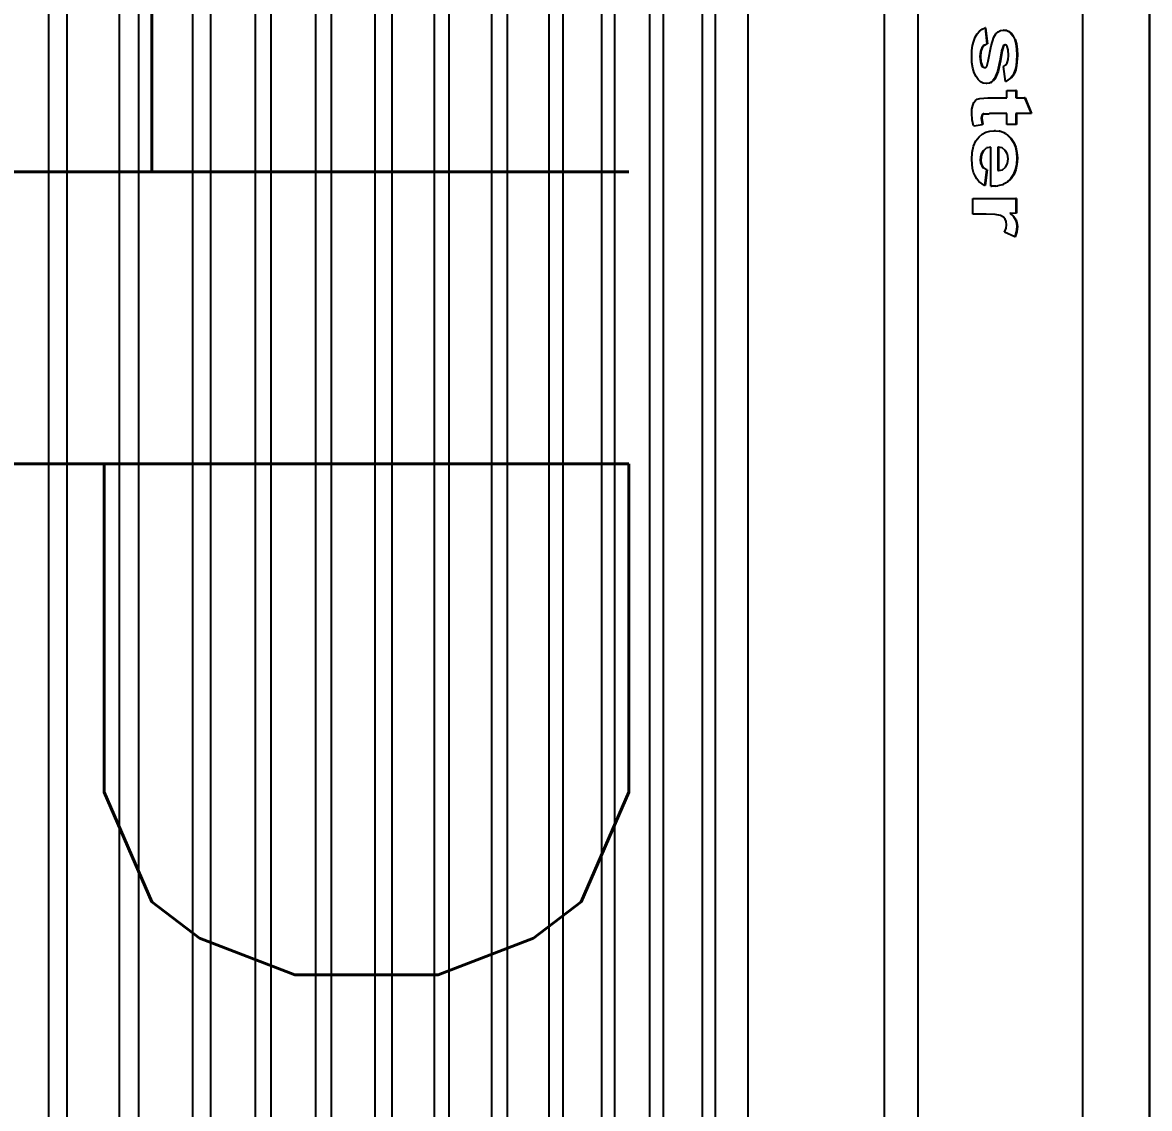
# Model space of a CAD drawing. Header units: inches. Extents: x 16928 to 514628, y -1471 to 241387.
# Drawn here: x 69036.3 to 69138.6, y 30421.3 to 30519.8 of the extents above; entities that cross this region are included whole.
import ezdxf

# ---------------------------------------------------------------- set-up
doc = ezdxf.new("R2010")
doc.units = ezdxf.units.IN
doc.header["$MEASUREMENT"] = 0
doc.layers.add('Edges', color=7, linetype='Continuous')
doc.layers.add('WIN', color=9, linetype='Continuous')
doc.styles.add('LAILA', font='romans.shx', dxfattribs={"width": 0.85})

# ---------------------------------------------------------------- blocks, each defined once
blk = doc.blocks.new('1.0HP AIR CONDITION')
at = {"layer": 'Edges'}
for p, q in [((-841.74, 435.23), (-228.15, 435.23)), ((-841.74, 429.14), (-228.15, 429.14)), ((-512.47, 423.94), (-511.04, 424.54)), ((-512.47, 423.88), (-511.04, 424.49)), ((-511.04, 424.54), (-511.04, 424.49)), ((-511.04, 424.49), (-511.04, 423.16)), ((-512.47, 423.94), (-512.47, 423.88)), ((-512.47, 423.16), (-512.47, 423.88)), ((-518.59, 422.29), (-518.49, 422.46)), ((-518.33, 422.7), (-518.49, 422.51)), ((-518.49, 422.46), (-518.32, 422.66)), ((-518.49, 422.51), (-518.49, 422.46)), ((-518.33, 422.7), (-518.24, 422.77)), ((-518.33, 422.7), (-518.32, 422.66)), ((-518.32, 422.66), (-518.07, 422.85)), ((-518.24, 422.77), (-518.07, 422.9)), ((-517.76, 423.05), (-518.07, 422.9)), ((-518.07, 422.85), (-517.76, 423)), ((-518.07, 422.9), (-518.07, 422.85)), ((-517.76, 423.05), (-517.37, 423.16)), ((-517.76, 423), (-517.37, 423.11)), ((-517.76, 423.05), (-517.76, 423)), ((-517.37, 423.16), (-516.9, 423.22)), ((-517.37, 423.11), (-516.9, 423.17)), ((-517.37, 423.16), (-517.37, 423.11)), ((-516.82, 422.42), (-517.14, 422.33)), ((-516.9, 423.22), (-516.36, 423.25)), ((-516.9, 423.22), (-516.9, 423.17)), ((-516.9, 423.17), (-516.36, 423.19)), ((-516.33, 422.45), (-516.82, 422.42)), ((-516.36, 423.25), (-515.39, 423.18)), ((-516.36, 423.19), (-515.39, 423.13)), ((-515.94, 422.42), (-516.33, 422.45)), ((-515.64, 422.33), (-515.94, 422.42)), ((-515.39, 423.18), (-515.02, 423.1)), ((-515.39, 423.13), (-515.02, 423.05)), ((-515.02, 423.1), (-514.71, 422.98)), ((-515.02, 423.1), (-515.02, 423.05)), ((-515.02, 423.05), (-514.71, 422.93)), ((-514.71, 422.98), (-514.71, 422.93)), ((-514.71, 422.98), (-514.46, 422.84)), ((-514.71, 422.93), (-514.46, 422.79)), ((-514.46, 422.84), (-514.46, 422.79)), ((-514.31, 422.71), (-514.46, 422.84)), ((-514.46, 422.79), (-514.26, 422.61)), ((-514.31, 422.71), (-514.26, 422.66)), ((-514.26, 422.66), (-514.26, 422.61)), ((-513.97, 422.21), (-514.26, 422.66)), ((-514.26, 422.61), (-513.97, 422.21)), ((-513.13, 423.16), (-512.47, 423.16)), ((-513.13, 423.16), (-513.13, 423.11)), ((-513.13, 423.11), (-512.47, 423.11)), ((-513.13, 422.28), (-513.13, 423.11)), ((-512.47, 423.16), (-512.47, 423.11)), ((-511.04, 423.16), (-510.06, 423.16)), ((-511.04, 423.16), (-511.04, 423.11)), ((-511.04, 423.11), (-510.06, 423.11)), ((-510.06, 423.16), (-510.06, 423.11)), ((-510.06, 423.11), (-510.06, 422.28)), ((-508.79, 422.69), (-509.09, 422.39)), ((-509.09, 422.34), (-508.79, 422.64)), ((-509.09, 422.39), (-509.09, 422.34)), ((-508.42, 422.93), (-508.79, 422.69)), ((-508.79, 422.64), (-508.41, 422.88)), ((-508.79, 422.69), (-508.79, 422.64)), ((-508.42, 422.93), (-507.99, 423.11)), ((-508.42, 422.93), (-508.41, 422.88)), ((-508.41, 422.88), (-507.99, 423.06)), ((-507.99, 423.11), (-507.53, 423.21)), ((-507.99, 423.06), (-507.53, 423.16)), ((-507.99, 423.11), (-507.99, 423.06)), ((-507.53, 423.21), (-507.01, 423.25)), ((-507.53, 423.21), (-507.53, 423.16)), ((-507.53, 423.16), (-507.01, 423.19)), ((-506.93, 422.4), (-507.35, 422.34)), ((-507.01, 423.25), (-506.44, 423.21)), ((-507.01, 423.25), (-507.01, 423.19)), ((-507.01, 423.19), (-506.44, 423.16)), ((-506.52, 422.34), (-506.93, 422.4)), ((-506.44, 423.21), (-505.94, 423.1)), ((-506.44, 423.21), (-506.44, 423.16)), ((-506.44, 423.16), (-505.94, 423.05)), ((-505.94, 423.1), (-505.94, 423.05)), ((-505.94, 423.1), (-505.49, 422.92)), ((-505.94, 423.05), (-505.49, 422.87)), ((-505.49, 422.92), (-505.49, 422.87)), ((-505.49, 422.92), (-505.11, 422.67)), ((-505.49, 422.87), (-505.11, 422.62)), ((-505.11, 422.67), (-505.11, 422.62)), ((-504.81, 422.34), (-505.11, 422.67)), ((-505.11, 422.62), (-504.81, 422.29)), ((-503.35, 423.16), (-502.02, 423.16)), ((-503.35, 423.16), (-503.35, 423.11)), ((-503.35, 423.11), (-502.02, 423.11)), ((-503.35, 419.19), (-503.35, 423.11)), ((-502.02, 423.16), (-502.02, 423.11)), ((-502.02, 423.11), (-501.99, 422.63)), ((-502.02, 422.55), (-501.7, 422.88)), ((-502.02, 422.6), (-501.99, 422.63)), ((-502.02, 422.6), (-502.02, 422.55)), ((-501.7, 422.93), (-501.99, 422.63)), ((-501.7, 422.93), (-501.41, 423.12)), ((-501.7, 422.88), (-501.41, 423.07)), ((-501.7, 422.93), (-501.7, 422.88)), ((-501.41, 423.12), (-501.12, 423.21)), ((-501.41, 423.07), (-501.12, 423.16)), ((-501.41, 423.12), (-501.41, 423.07)), ((-501.12, 423.21), (-500.79, 423.25)), ((-501.12, 423.21), (-501.12, 423.16)), ((-501.12, 423.16), (-500.79, 423.19)), ((-500.79, 423.25), (-500.31, 423.2)), ((-500.79, 423.25), (-500.79, 423.19)), ((-500.79, 423.19), (-500.31, 423.14)), ((-500.31, 423.2), (-499.85, 423.05)), ((-500.31, 423.2), (-500.31, 423.14)), ((-500.31, 423.14), (-499.85, 423)), ((-499.85, 423), (-500.29, 422.09)), ((-499.85, 423.05), (-499.85, 423)), ((-518.63, 422.03), (-518.62, 422.1)), ((-518.63, 422.03), (-518.63, 421.99)), ((-518.59, 421.72), (-518.63, 421.99)), ((-518.62, 422.1), (-518.61, 422.18)), ((-518.61, 422.18), (-518.59, 422.24)), ((-518.59, 422.29), (-518.59, 422.24)), ((-518.47, 421.49), (-518.59, 421.72)), ((-518.27, 421.28), (-518.47, 421.49)), ((-517.29, 422.15), (-517.3, 422.12)), ((-517.3, 422.12), (-517.28, 422.1)), ((-517.26, 422.24), (-517.29, 422.15)), ((-517.28, 422.1), (-517.29, 422.15)), ((-517.27, 422.07), (-517.28, 422.1)), ((-517.27, 422.07), (-517.27, 422.02)), ((-517.16, 421.99), (-517.27, 422.07)), ((-517.27, 422.02), (-517.16, 421.94)), ((-517.14, 422.33), (-517.26, 422.24)), ((-517.16, 421.99), (-517.16, 421.94)), ((-517.16, 421.99), (-516.73, 421.86)), ((-517.16, 421.94), (-516.73, 421.81)), ((-516.73, 421.86), (-515.83, 421.7)), ((-516.73, 421.81), (-515.83, 421.64)), ((-515.83, 421.7), (-514.86, 421.49)), ((-515.83, 421.64), (-514.86, 421.44)), ((-515.44, 422.18), (-515.64, 422.33)), ((-515.32, 421.98), (-515.44, 422.18)), ((-513.97, 422.16), (-515.32, 421.98)), ((-514.86, 421.49), (-514.24, 421.24)), ((-514.86, 421.44), (-514.23, 421.18)), ((-513.97, 422.21), (-513.97, 422.16)), ((-512.47, 422.28), (-513.13, 422.28)), ((-512.47, 420.57), (-512.47, 422.28)), ((-510.06, 422.28), (-511.04, 422.28)), ((-511.04, 422.28), (-511.04, 420.75)), ((-509.48, 421.26), (-509.44, 421.58)), ((-509.45, 421.6), (-509.44, 421.63)), ((-509.44, 421.58), (-509.45, 421.6)), ((-509.31, 422.04), (-509.44, 421.63)), ((-509.44, 421.63), (-509.44, 421.58)), ((-509.21, 422.21), (-509.31, 422.04)), ((-509.21, 422.21), (-509.09, 422.34)), ((-507.99, 421.53), (-508, 421.48)), ((-508, 421.48), (-505.87, 421.48)), ((-507.93, 421.86), (-507.99, 421.53)), ((-507.99, 421.53), (-505.88, 421.53)), ((-507.7, 422.15), (-507.93, 421.86)), ((-507.35, 422.34), (-507.7, 422.15)), ((-506.19, 422.17), (-506.52, 422.34)), ((-505.95, 421.88), (-506.19, 422.17)), ((-505.88, 421.53), (-505.95, 421.88)), ((-505.87, 421.48), (-505.88, 421.53)), ((-504.81, 422.34), (-504.81, 422.29)), ((-504.75, 422.22), (-504.81, 422.29)), ((-504.75, 422.22), (-504.63, 422)), ((-504.6, 421.93), (-504.63, 422)), ((-504.6, 421.89), (-504.6, 421.93)), ((-504.58, 421.85), (-504.6, 421.89)), ((-504.58, 421.85), (-504.48, 421.46)), ((-504.48, 421.41), (-504.48, 421.46)), ((-504.47, 421.29), (-504.48, 421.41)), ((-501.8, 421.71), (-501.89, 421.23)), ((-501.66, 421.98), (-501.8, 421.71)), ((-501.47, 422.14), (-501.66, 421.98)), ((-501.24, 422.23), (-501.47, 422.14)), ((-500.96, 422.26), (-501.24, 422.23)), ((-500.64, 422.22), (-500.96, 422.26)), ((-500.29, 422.09), (-500.64, 422.22)), ((-518.83, 420.36), (-517.39, 420.52)), ((-518.83, 420.31), (-517.39, 420.46)), ((-518.83, 420.36), (-518.83, 420.31)), ((-517.99, 421.11), (-518.27, 421.28)), ((-517.21, 420.87), (-517.99, 421.11)), ((-517.39, 420.52), (-517.39, 420.46)), ((-517.25, 420.25), (-517.39, 420.46)), ((-515.8, 420.6), (-517.21, 420.87)), ((-515.32, 420.47), (-515.8, 420.6)), ((-515.24, 420.38), (-515.32, 420.47)), ((-515.22, 420.27), (-515.24, 420.38)), ((-514.24, 421.24), (-514.23, 421.18)), ((-514.24, 421.24), (-514.18, 421.19)), ((-514.23, 421.18), (-514.04, 421.03)), ((-514.18, 421.19), (-514.12, 421.15)), ((-514.12, 421.15), (-514.03, 421.08)), ((-514.03, 421.08), (-514.04, 421.03)), ((-513.98, 421.01), (-514.04, 421.03)), ((-513.9, 420.9), (-513.98, 421.01)), ((-513.87, 420.84), (-513.9, 420.9)), ((-513.9, 420.9), (-513.9, 420.85)), ((-513.9, 420.85), (-513.87, 420.84)), ((-513.87, 420.84), (-513.81, 420.7)), ((-513.79, 420.41), (-513.82, 420.15)), ((-513.81, 420.7), (-513.79, 420.47)), ((-513.79, 420.47), (-513.79, 420.41)), ((-512.42, 419.84), (-512.47, 420.57)), ((-511.04, 420.73), (-511.04, 420.75)), ((-511.04, 420.75), (-511.04, 420.7)), ((-511.04, 420.73), (-511.04, 420.7)), ((-511.04, 420.7), (-511.03, 420.68)), ((-511.01, 420.19), (-511.03, 420.68)), ((-509.48, 421.26), (-509.49, 421.17)), ((-509.49, 421.12), (-509.49, 421.17)), ((-509.45, 420.73), (-509.49, 421.12)), ((-509.35, 420.37), (-509.45, 420.73)), ((-509.19, 420.05), (-509.35, 420.37)), ((-504.45, 420.85), (-508.01, 420.85)), ((-508.01, 420.85), (-507.93, 420.49)), ((-507.93, 420.49), (-507.93, 420.44)), ((-507.68, 420.18), (-507.93, 420.44)), ((-506.09, 420.23), (-505.95, 420.44)), ((-505.95, 420.49), (-504.52, 420.31)), ((-505.95, 420.49), (-505.95, 420.44)), ((-505.95, 420.44), (-504.52, 420.26)), ((-504.52, 420.31), (-504.52, 420.26)), ((-504.47, 421.29), (-504.45, 420.9)), ((-504.45, 420.85), (-504.45, 420.9)), ((-501.89, 421.23), (-501.92, 420.4)), ((-501.92, 420.4), (-501.92, 419.19)), ((-518.7, 420.04), (-518.83, 420.31)), ((-518.52, 419.81), (-518.7, 420.04)), ((-518.28, 419.6), (-518.52, 419.81)), ((-517.98, 419.42), (-518.28, 419.6)), ((-517.63, 419.28), (-517.98, 419.42)), ((-517.25, 420.25), (-517.02, 420.06)), ((-517.25, 420.25), (-517.25, 420.2)), ((-517.25, 420.2), (-517.02, 420.01)), ((-517.02, 420.06), (-516.69, 419.94)), ((-517.02, 420.06), (-517.02, 420.01)), ((-517.02, 420.01), (-516.69, 419.89)), ((-516.69, 419.94), (-516.24, 419.9)), ((-516.69, 419.94), (-516.69, 419.89)), ((-516.69, 419.89), (-516.24, 419.85)), ((-516.24, 419.9), (-515.75, 419.94)), ((-516.24, 419.9), (-516.24, 419.85)), ((-516.24, 419.85), (-515.75, 419.89)), ((-515.75, 419.94), (-515.41, 420.05)), ((-515.75, 419.89), (-515.41, 420)), ((-515.75, 419.94), (-515.75, 419.89)), ((-515.41, 420.05), (-515.27, 420.17)), ((-515.41, 420), (-515.27, 420.12)), ((-515.41, 420.05), (-515.41, 420)), ((-515.27, 420.17), (-515.22, 420.27)), ((-515.27, 420.17), (-515.27, 420.12)), ((-514.75, 419.32), (-515.17, 419.2)), ((-514.41, 419.49), (-514.75, 419.32)), ((-514.13, 419.69), (-514.41, 419.49)), ((-513.94, 419.91), (-514.13, 419.69)), ((-513.82, 420.15), (-513.94, 419.91)), ((-512.35, 419.61), (-512.42, 419.84)), ((-512.22, 419.44), (-512.35, 419.61)), ((-512.04, 419.3), (-512.22, 419.44)), ((-511.77, 419.19), (-512.04, 419.3)), ((-510.88, 420.06), (-511.01, 420.19)), ((-511.01, 420.19), (-511.01, 420.14)), ((-511.01, 420.14), (-510.88, 420.01)), ((-510.88, 420.06), (-510.64, 420.01)), ((-510.88, 420.06), (-510.88, 420.01)), ((-510.88, 420.01), (-510.64, 419.96)), ((-510.64, 420.01), (-510.07, 420.11)), ((-510.64, 419.96), (-510.07, 420.06)), ((-510.64, 420.01), (-510.64, 419.96)), ((-510.07, 420.11), (-510.07, 420.06)), ((-509.94, 419.31), (-510.07, 420.06)), ((-509.94, 419.31), (-509.94, 419.25)), ((-508.95, 419.77), (-509.19, 420.05)), ((-508.57, 419.48), (-508.95, 419.77)), ((-508.1, 419.27), (-508.57, 419.48)), ((-507.68, 420.18), (-507.31, 419.99)), ((-507.68, 420.18), (-507.68, 420.13)), ((-507.68, 420.13), (-507.31, 419.94)), ((-507.31, 419.99), (-506.86, 419.93)), ((-507.31, 419.99), (-507.31, 419.94)), ((-507.31, 419.94), (-506.86, 419.87)), ((-506.86, 419.93), (-506.55, 419.96)), ((-506.86, 419.93), (-506.86, 419.87)), ((-506.86, 419.87), (-506.55, 419.91)), ((-506.55, 419.96), (-506.29, 420.06)), ((-506.55, 419.91), (-506.29, 420.01)), ((-506.55, 419.96), (-506.55, 419.91)), ((-506.29, 420.06), (-506.09, 420.23)), ((-506.29, 420.01), (-506.09, 420.18)), ((-506.29, 420.06), (-506.29, 420.01)), ((-506.09, 420.23), (-506.09, 420.18)), ((-505.39, 419.4), (-505.7, 419.27)), ((-505.11, 419.56), (-505.39, 419.4)), ((-504.88, 419.76), (-505.11, 419.56)), ((-504.52, 420.26), (-504.88, 419.76)), ((-517.23, 419.18), (-517.63, 419.28)), ((-516.76, 419.12), (-517.23, 419.18)), ((-516.24, 419.1), (-516.76, 419.12)), ((-515.67, 419.12), (-516.24, 419.1)), ((-515.17, 419.2), (-515.67, 419.12)), ((-511.44, 419.12), (-511.77, 419.19)), ((-511.07, 419.1), (-511.44, 419.12)), ((-510.48, 419.14), (-511.07, 419.1)), ((-509.94, 419.25), (-510.48, 419.14)), ((-507.53, 419.14), (-508.1, 419.27)), ((-506.87, 419.1), (-507.53, 419.14)), ((-506.06, 419.17), (-506.87, 419.1)), ((-505.7, 419.27), (-506.06, 419.17)), ((-501.92, 419.19), (-503.35, 419.19)), ((-841.74, 414.2), (-228.15, 414.2)), ((-228.15, 411.18), (-841.74, 411.18)), ((-228.15, 398.82), (-841.74, 398.82)), ((-228.15, 395.86), (-841.74, 395.86)), ((-228.15, 394.66), (-841.74, 394.66)), ((-228.15, 391.14), (-841.74, 391.14)), ((-228.15, 389.9), (-841.74, 389.9)), ((-228.15, 386.71), (-841.74, 386.71)), ((-228.15, 385.55), (-841.74, 385.55)), ((-228.15, 382.04), (-841.74, 382.04)), ((-228.15, 380.77), (-841.74, 380.77)), ((-228.15, 376.97), (-841.74, 376.97)), ((-228.15, 375.56), (-841.74, 375.56)), ((-228.15, 371.69), (-841.74, 371.69)), ((-228.15, 370.36), (-841.74, 370.36)), ((-228.15, 366.5), (-841.74, 366.5)), ((-228.15, 364.98), (-841.74, 364.98)), ((-228.15, 360.99), (-841.74, 360.99)), ((-228.15, 359.57), (-841.74, 359.57)), ((-228.15, 355.54), (-841.74, 355.54)), ((-228.15, 354.1), (-841.74, 354.1)), ((-228.15, 350.05), (-841.74, 350.05)), ((-228.15, 348.43), (-841.74, 348.43)), ((-228.15, 343.51), (-841.74, 343.51)), ((-228.15, 341.78), (-841.74, 341.78)), ((-228.15, 337.03), (-841.74, 337.03)), ((-228.15, 335.35), (-841.74, 335.35))]:
    blk.add_line(p, q, dxfattribs=at)
at = {"insert": (-631.6, 387.99), "char_height": 90.913, "width": 890.1271, "attachment_point": 1, "style": 'LAILA'}
blk.add_mtext('1HP', dxfattribs=at)

msp = doc.modelspace()

# ---------------------------------------------------------------- linework, layer by layer
at = {"layer": 'WIN'}
msp.add_line((69138.56, 29635.48), (69138.56, 31435.48), dxfattribs=at)

# ---------------------------------------------------------------- block references
at = {"rotation": 270}
msp.add_blockref('1.0HP AIR CONDITION', (68703.33, 30000.54), dxfattribs=at)

doc.saveas('drawing.dxf')
